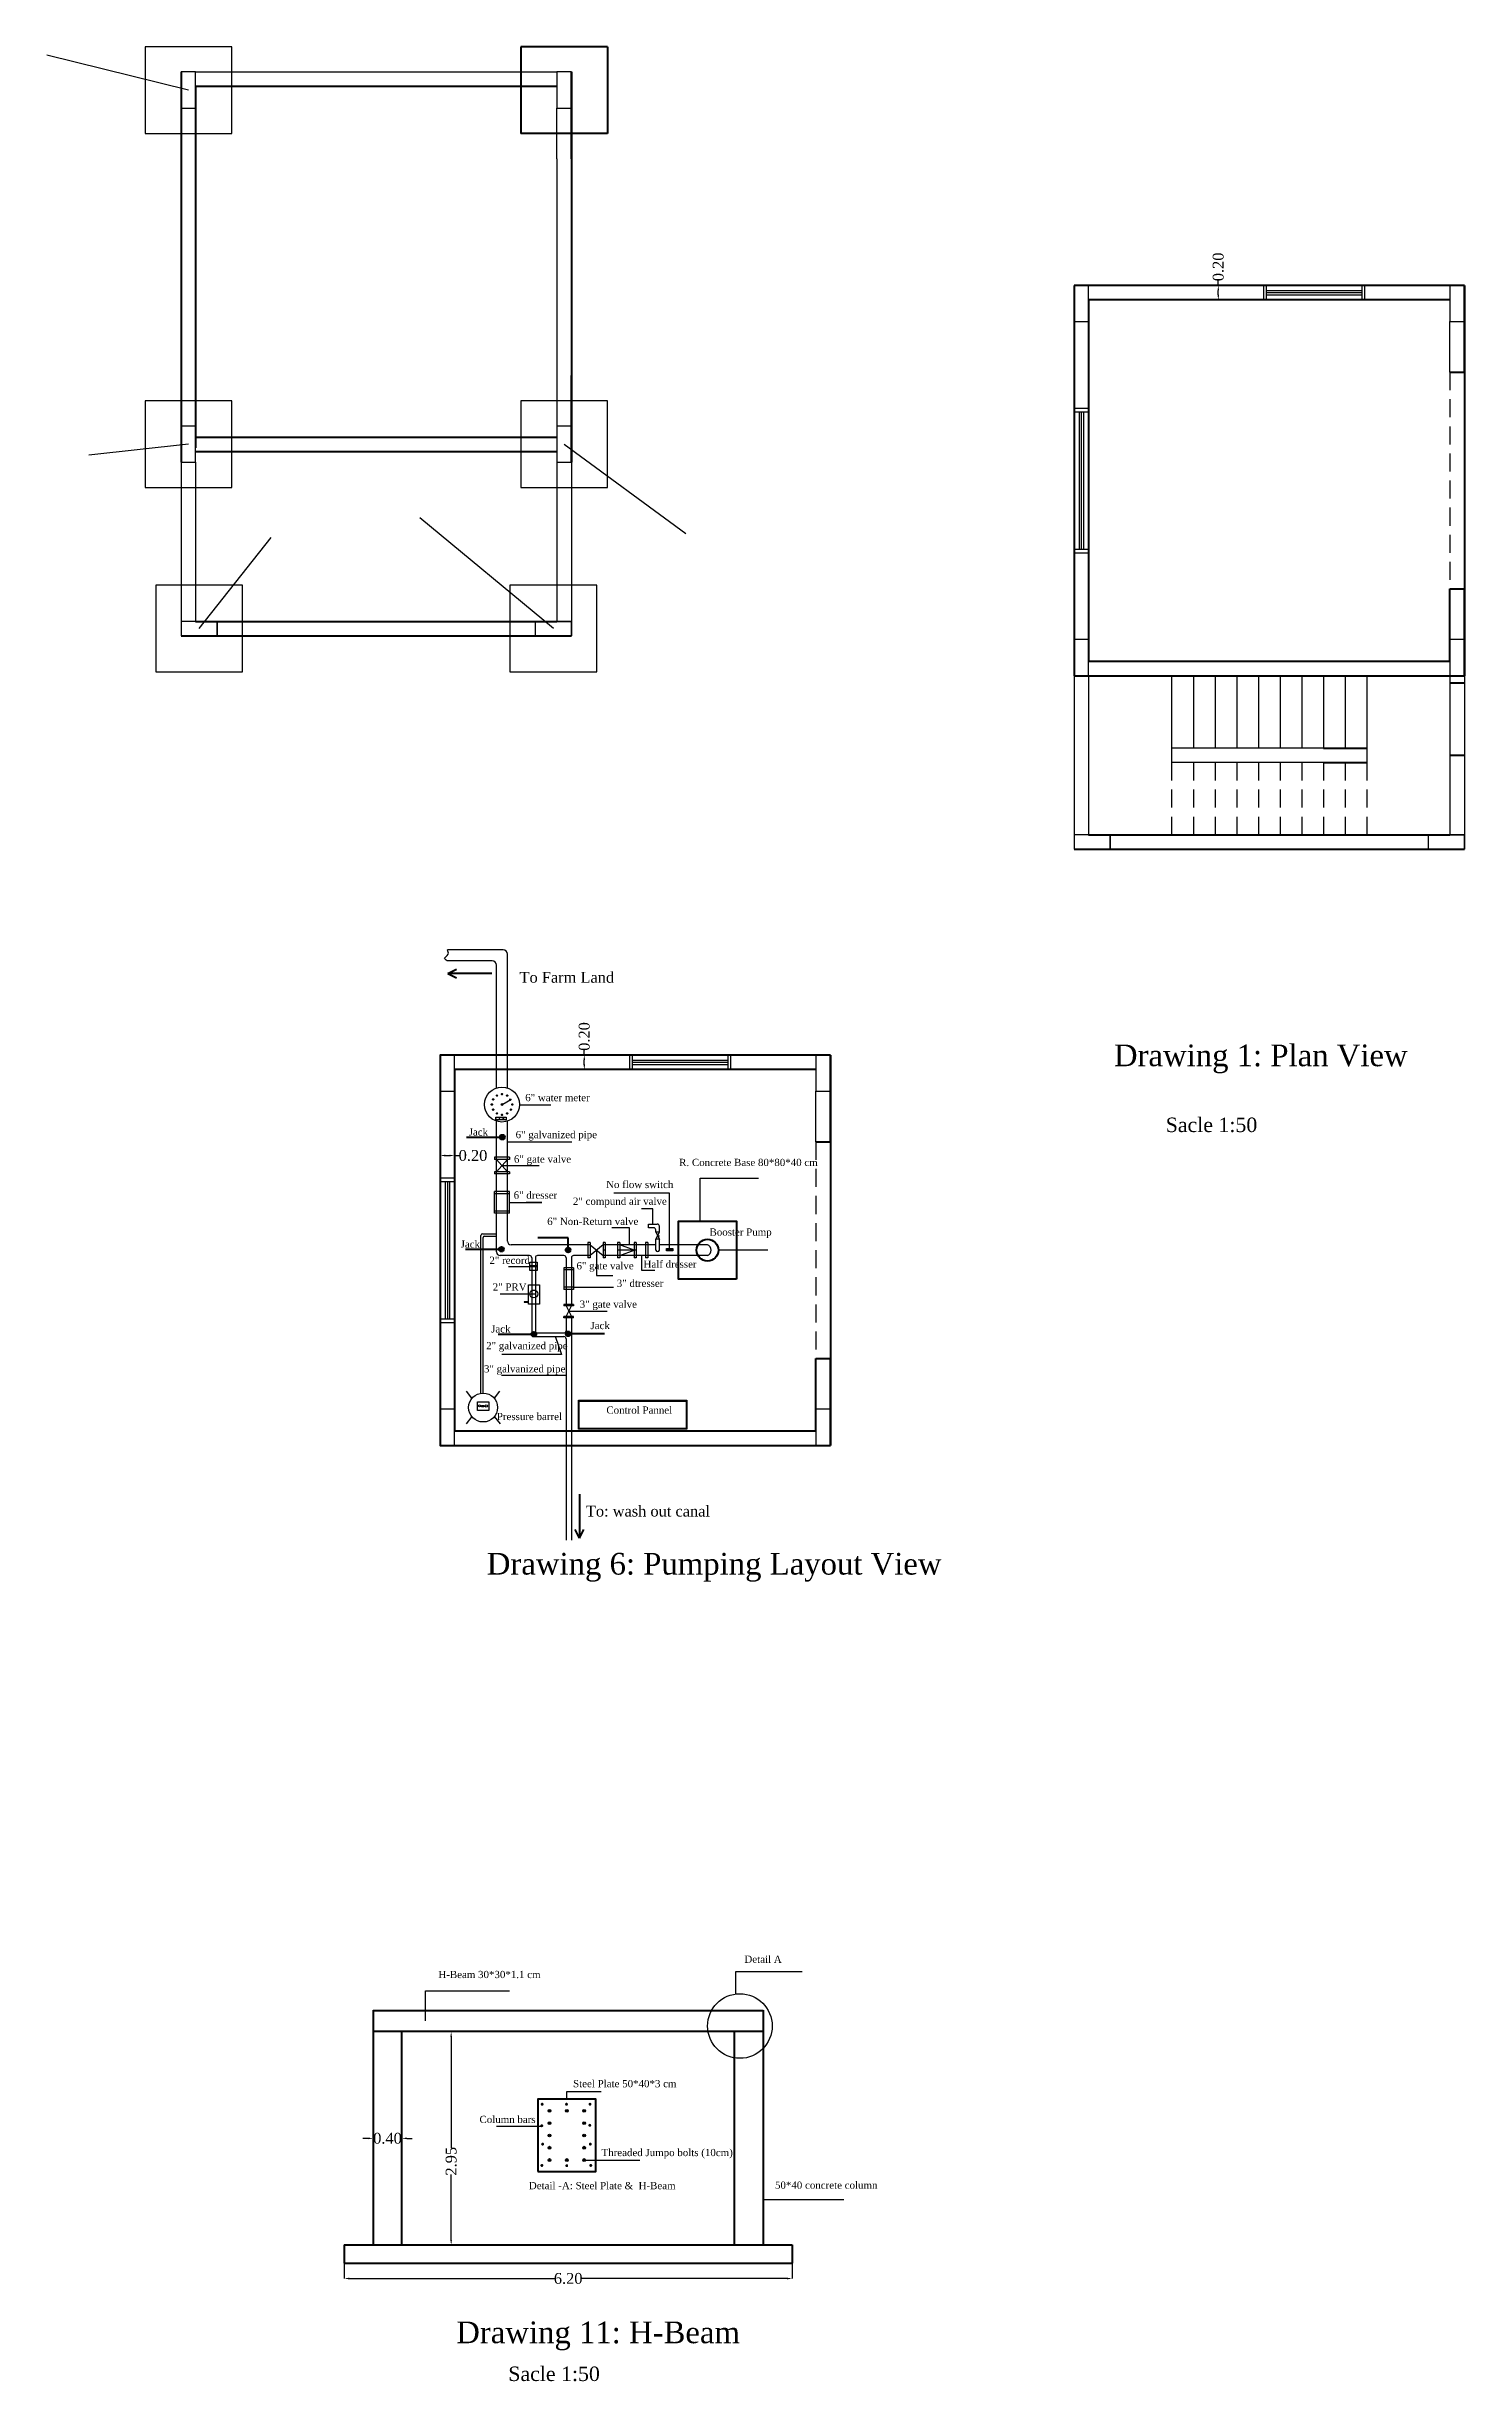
# Model space of a CAD drawing. Extents: x 159757.6 to 159806.1, y 183469.7 to 183536.
# Drawn here: x 159757.58 to 159777.19, y 183469.71 to 183502.01 of the extents above; entities that cross this region are included whole.
import ezdxf

# ---------------------------------------------------------------- set-up
doc = ezdxf.new("R2010")
doc.units = 0
doc.header["$MEASUREMENT"] = 0
doc.header["$PDSIZE"] = 2
doc.linetypes.add('HIDDEN', pattern=[0.375, 0.25, -0.125])
doc.layers.add('DIM6', color=180, linetype='Continuous')
doc.layers.add('WALL', color=7, linetype='Continuous')
doc.layers.add('LINE-NUSS', color=255, linetype='Continuous', lineweight=70)
doc.styles.add('ATT', font='TXT')
doc.styles.get("Standard").update_dxf_attribs({"font": 'times.ttf', "height": 0.15})
doc.styles.add('style13', font='times.ttf', dxfattribs={"height": 0.06})
doc.dimstyles.new('Copy of dss', dxfattribs={"dimtxt": 0.18, "dimasz": 0.07, "dimexe": 0.18, "dimexo": 0.0625, "dimgap": 0.09, "dimtad": 0, "dimtoh": 1, "dimrnd": 0.05, "dimzin": 0, "dimdsep": 46, "dimtxsty": 'ATT', "dimcen": 0.09, "dimse1": 1, "dimse2": 1, "dimclrd": 8, "dimclrt": 2, "dimadec": 0, "dimazin": 0, "dimtfac": 1, "dimtofl": 0, "dimtmove": 0, "dimatfit": 3, "dimfxl": 0.18, "dimtolj": 1, "dimtzin": 0, "dimarcsym": 0})

# ---------------------------------------------------------------- blocks, each defined once
blk = doc.blocks.new('*D158')
at = {"layer": 'DEFPOINTS', "color": 0, "linetype": 'Continuous', "transparency": 16777216}
for p in [(159762.092, 183473.073), (159762.492, 183473.073), (159762.492, 183473.073)]:
    blk.add_point(p, dxfattribs=at)
at = {"layer": 'DIM6', "color": 7, "linetype": 'Continuous', "lineweight": -2, "transparency": 16777216}
for p, q in [((159762.022, 183473.073), (159761.952, 183473.073)), ((159762.562, 183473.073), (159762.632, 183473.073))]:
    blk.add_line(p, q, dxfattribs=at)
at = {"layer": 'DIM6', "color": 0, "linetype": 'Continuous', "lineweight": -2, "transparency": 16777216}
for p, q in [((159762.092, 183473.075), (159762.092, 183473.075)), ((159762.492, 183473.075), (159762.492, 183473.075))]:
    blk.add_line(p, q, dxfattribs=at)
at = {"layer": 'DIM6', "color": 7, "linetype": 'Continuous', "transparency": 16777216}
for points in [[(159762.022, 183473.085), (159762.022, 183473.061), (159762.092, 183473.073)], [(159762.562, 183473.085), (159762.562, 183473.061), (159762.492, 183473.073)]]:
    blk.add_solid(points, dxfattribs=at)
at = {"layer": 'DIM6', "color": 7, "linetype": 'Continuous', "transparency": 16777216, "insert": (159762.292, 183473.073), "char_height": 0.15, "attachment_point": 5}
blk.add_mtext('\\A1;0.40', dxfattribs=at)
blk = doc.blocks.new('*D159')
at = {"layer": 'DEFPOINTS', "color": 0, "linetype": 'Continuous', "transparency": 16777216}
for p in [(159763.173, 183474.548), (159764.482, 183474.548), (159764.482, 183471.598)]:
    blk.add_point(p, dxfattribs=at)
at = {"layer": 'LINE-NUSS', "color": 0, "linetype": 'Continuous', "lineweight": -2, "transparency": 16777216}
for p, q in [((159764.48, 183474.548), (159763.171, 183474.548)), ((159764.48, 183471.598), (159763.171, 183471.598))]:
    blk.add_line(p, q, dxfattribs=at)
at = {"layer": 'LINE-NUSS', "color": 7, "linetype": 'Continuous', "lineweight": -2, "transparency": 16777216}
for p, q in [((159763.173, 183474.478), (159763.173, 183472.94)), ((159763.173, 183471.668), (159763.173, 183472.572))]:
    blk.add_line(p, q, dxfattribs=at)
at = {"layer": 'LINE-NUSS', "color": 7, "linetype": 'Continuous', "transparency": 16777216}
for points in [[(159763.161, 183474.478), (159763.184, 183474.478), (159763.173, 183474.548)], [(159763.161, 183471.668), (159763.184, 183471.668), (159763.173, 183471.598)]]:
    blk.add_solid(points, dxfattribs=at)
at = {"layer": 'LINE-NUSS', "color": 7, "linetype": 'Continuous', "transparency": 16777216, "insert": (159763.173, 183472.756), "char_height": 0.15, "attachment_point": 5, "rotation": 90}
blk.add_mtext('\\A1;2.95', dxfattribs=at)
blk = doc.blocks.new('*D160')
at = {"layer": 'DEFPOINTS', "color": 0, "linetype": 'Continuous', "transparency": 16777216}
for p in [(159761.692, 183471.348), (159767.892, 183471.348), (159767.892, 183471.134)]:
    blk.add_point(p, dxfattribs=at)
at = {"layer": 'DIM6', "color": 0, "linetype": 'Continuous', "lineweight": -2, "transparency": 16777216}
for p, q in [((159761.692, 183471.346), (159761.692, 183471.132)), ((159767.892, 183471.346), (159767.892, 183471.132))]:
    blk.add_line(p, q, dxfattribs=at)
at = {"layer": 'DIM6', "color": 7, "linetype": 'Continuous', "lineweight": -2, "transparency": 16777216}
for p, q in [((159761.762, 183471.134), (159764.607, 183471.134)), ((159767.822, 183471.134), (159764.977, 183471.134))]:
    blk.add_line(p, q, dxfattribs=at)
at = {"layer": 'DIM6', "color": 7, "linetype": 'Continuous', "transparency": 16777216}
for points in [[(159761.762, 183471.145), (159761.762, 183471.122), (159761.692, 183471.134)], [(159767.822, 183471.145), (159767.822, 183471.122), (159767.892, 183471.134)]]:
    blk.add_solid(points, dxfattribs=at)
at = {"layer": 'DIM6', "color": 7, "linetype": 'Continuous', "transparency": 16777216, "insert": (159764.792, 183471.134), "char_height": 0.15, "attachment_point": 5}
blk.add_mtext('\\A1;6.20', dxfattribs=at)
blk = doc.blocks.new('*D161')
at = {"layer": 'DEFPOINTS', "color": 0, "linetype": 'Continuous', "transparency": 16777216}
for p in [(159765.015, 183488.06), (159765.141, 183488.06), (159765.141, 183487.86)]:
    blk.add_point(p, dxfattribs=at)
at = {"layer": 'DIM6', "color": 0, "linetype": 'Continuous', "lineweight": -2, "transparency": 16777216}
for p, q in [((159765.139, 183488.06), (159765.014, 183488.06)), ((159765.139, 183487.86), (159765.014, 183487.86))]:
    blk.add_line(p, q, dxfattribs=at)
at = {"layer": 'DIM6', "color": 7, "linetype": 'Continuous', "lineweight": -2, "transparency": 16777216}
for p, q in [((159765.015, 183488.06), (159765.015, 183488.13)), ((159765.015, 183487.93), (159765.015, 183487.99))]:
    blk.add_line(p, q, dxfattribs=at)
at = {"layer": 'DIM6', "color": 7, "linetype": 'Continuous', "transparency": 16777216}
for points in [[(159765.003, 183487.99), (159765.027, 183487.99), (159765.015, 183488.06)], [(159765.003, 183487.93), (159765.027, 183487.93), (159765.015, 183487.86)]]:
    blk.add_solid(points, dxfattribs=at)
at = {"layer": 'DIM6', "color": 7, "linetype": 'Continuous', "transparency": 16777216, "insert": (159765.015, 183488.316), "char_height": 0.15, "attachment_point": 5, "rotation": 90}
blk.add_mtext('\\A1;0.20', dxfattribs=at)
blk = doc.blocks.new('*D162')
at = {"layer": 'DEFPOINTS', "color": 0, "linetype": 'Continuous', "transparency": 16777216}
for p in [(159763.02, 183486.715), (159763.22, 183486.715), (159763.22, 183486.669)]:
    blk.add_point(p, dxfattribs=at)
at = {"layer": 'DIM6', "color": 0, "linetype": 'Continuous', "lineweight": -2, "transparency": 16777216}
for p, q in [((159763.02, 183486.713), (159763.02, 183486.668)), ((159763.22, 183486.713), (159763.22, 183486.668))]:
    blk.add_line(p, q, dxfattribs=at)
at = {"layer": 'DIM6', "color": 7, "linetype": 'Continuous', "lineweight": -2, "transparency": 16777216}
for p, q in [((159763.09, 183486.669), (159763.15, 183486.669)), ((159763.22, 183486.669), (159763.29, 183486.669))]:
    blk.add_line(p, q, dxfattribs=at)
at = {"layer": 'DIM6', "color": 7, "linetype": 'Continuous', "transparency": 16777216}
for points in [[(159763.09, 183486.681), (159763.09, 183486.658), (159763.02, 183486.669)], [(159763.15, 183486.681), (159763.15, 183486.658), (159763.22, 183486.669)]]:
    blk.add_solid(points, dxfattribs=at)
at = {"layer": 'DIM6', "color": 7, "linetype": 'Continuous', "transparency": 16777216, "insert": (159763.475, 183486.669), "char_height": 0.15, "attachment_point": 5}
blk.add_mtext('\\A1;0.20', dxfattribs=at)
blk = doc.blocks.new('*D164')
at = {"layer": 'DEFPOINTS', "color": 0, "linetype": 'Continuous', "transparency": 16777216}
for p in [(159773.788, 183498.707), (159773.914, 183498.707), (159773.914, 183498.507)]:
    blk.add_point(p, dxfattribs=at)
at = {"layer": 'DIM6', "color": 0, "linetype": 'Continuous', "lineweight": -2, "transparency": 16777216}
for p, q in [((159773.912, 183498.707), (159773.787, 183498.707)), ((159773.912, 183498.507), (159773.787, 183498.507))]:
    blk.add_line(p, q, dxfattribs=at)
at = {"layer": 'DIM6', "color": 7, "linetype": 'Continuous', "lineweight": -2, "transparency": 16777216}
for p, q in [((159773.788, 183498.707), (159773.788, 183498.777)), ((159773.788, 183498.577), (159773.788, 183498.637))]:
    blk.add_line(p, q, dxfattribs=at)
at = {"layer": 'DIM6', "color": 7, "linetype": 'Continuous', "transparency": 16777216}
for points in [[(159773.777, 183498.637), (159773.8, 183498.637), (159773.788, 183498.707)], [(159773.777, 183498.577), (159773.8, 183498.577), (159773.788, 183498.507)]]:
    blk.add_solid(points, dxfattribs=at)
at = {"layer": 'DIM6', "color": 7, "linetype": 'Continuous', "transparency": 16777216, "insert": (159773.788, 183498.963), "char_height": 0.15, "attachment_point": 5, "rotation": 90}
blk.add_mtext('\\A1;0.20', dxfattribs=at)

msp = doc.modelspace()

# ---------------------------------------------------------------- hatches: boundary and pattern name
at = {"layer": 'DIM6', "linetype": 'Continuous', "lineweight": 50}
h = msp.add_hatch(color=7, dxfattribs=at)
edge = h.paths.add_edge_path()
edge.add_arc((159763.948, 183487.498), 0.005, 0, 360)
edge = h.paths.add_edge_path()
edge.add_arc((159763.807, 183487.498), 0.005, 0, 360)
edge = h.paths.add_edge_path()
edge.add_arc((159763.876, 183487.517), 0.005, 0, 360)
edge = h.paths.add_edge_path()
edge.add_arc((159764.019, 183487.375), 0.005, 0, 360)
edge = h.paths.add_edge_path()
edge.add_arc((159764, 183487.304), 0.005, 0, 360)
edge = h.paths.add_edge_path()
edge.add_arc((159763.948, 183487.252), 0.005, 0, 360)
edge = h.paths.add_edge_path()
edge.add_arc((159763.877, 183487.233), 0.005, 0, 360)
edge = h.paths.add_edge_path()
edge.add_arc((159763.755, 183487.304), 0.005, 0, 360)
edge = h.paths.add_edge_path()
edge.add_arc((159763.736, 183487.375), 0.005, 0, 360)
edge = h.paths.add_edge_path()
edge.add_arc((159763.755, 183487.446), 0.005, 0, 360)
edge = h.paths.add_edge_path()
edge.add_arc((159763.807, 183487.252), 0.005, 0, 360)
at = {"layer": 'DIM6', "linetype": 'Continuous'}
h = msp.add_hatch(color=7, dxfattribs=at)
edge = h.paths.add_edge_path()
edge.add_arc((159763.876, 183487.375), 0.0119, 0, 360)
at = {"layer": 'DIM6', "linetype": 'Continuous', "lineweight": 50}
h = msp.add_hatch(color=7, dxfattribs=at)
edge = h.paths.add_edge_path()
edge.add_arc((159763.881, 183486.924), 0.0334, 0, 360)
h = msp.add_hatch(color=7, dxfattribs=at)
edge = h.paths.add_edge_path()
edge.add_arc((159763.868, 183485.373), 0.0334, 0, 360)
h = msp.add_hatch(color=7, dxfattribs=at)
edge = h.paths.add_edge_path()
edge.add_arc((159764.791, 183485.362), 0.0334, 0, 360)
at = {"layer": 'DIM6', "linetype": 'Continuous'}
h = msp.add_hatch(dxfattribs=at)
h.set_pattern_fill('INSUL', scale=0.08, angle=90, style=0)
h.set_pattern_definition([(90, (-23719.5274, 23715.81763), (0.03, 2e-18), []), (90, (-23719.5174, 23715.81763), (0.03, 2e-18), [0.01, -0.01]), (90, (-23719.5074, 23715.81763), (0.03, 2e-18), [0.01, -0.01])])
h.paths.add_polyline_path([(159766.152, 183485.349), (159766.152, 183485.383), (159766.24, 183485.383), (159766.24, 183485.349)])
at = {"layer": 'DIM6', "linetype": 'Continuous', "lineweight": 50}
h = msp.add_hatch(color=7, dxfattribs=at)
edge = h.paths.add_edge_path()
edge.add_arc((159764.317, 183484.197), 0.0334, 0, 360)
h = msp.add_hatch(color=7, dxfattribs=at)
edge = h.paths.add_edge_path()
edge.add_arc((159764.793, 183484.202), 0.0334, 0, 360)

# ---------------------------------------------------------------- linework, layer by layer
at = {"layer": 'DIM6', "color": 7, "linetype": 'Continuous'}
for p, q in [((159759.537, 183501.409), (159757.576, 183501.89)), ((159759.637, 183501.659), (159764.637, 183501.659)), ((159764.637, 183500.459), (159764.637, 183501.159)), ((159764.637, 183500.459), (159764.637, 183496.759)), ((159774.417, 183498.507), (159774.417, 183498.707)), ((159774.457, 183498.507), (159774.457, 183498.707)), ((159774.457, 183498.637), (159775.777, 183498.637)), ((159774.457, 183498.607), (159775.777, 183498.607)), ((159775.777, 183498.507), (159775.777, 183498.707)), ((159775.817, 183498.507), (159775.817, 183498.707)), ((159774.457, 183498.577), (159775.777, 183498.577)), ((159776.993, 183497.507), (159776.993, 183498.207)), ((159771.793, 183497.007), (159771.993, 183497.007)), ((159771.793, 183496.957), (159771.993, 183496.957)), ((159771.863, 183496.957), (159771.863, 183495.057)), ((159771.893, 183496.957), (159771.893, 183495.057)), ((159771.923, 183496.957), (159771.923, 183495.057)), ((159759.537, 183496.509), (159758.157, 183496.357)), ((159764.737, 183496.509), (159766.422, 183495.273)), ((159759.437, 183496.259), (159759.437, 183493.859)), ((159759.637, 183496.259), (159759.637, 183494.059)), ((159764.637, 183496.259), (159764.637, 183494.059)), ((159764.837, 183496.259), (159764.837, 183493.859)), ((159764.587, 183493.959), (159762.741, 183495.493)), ((159759.687, 183493.959), (159760.68, 183495.219)), ((159771.793, 183495.057), (159771.993, 183495.057)), ((159771.793, 183495.007), (159771.993, 183495.007)), ((159759.637, 183494.059), (159759.437, 183494.059)), ((159759.937, 183494.059), (159759.937, 183493.859)), ((159764.337, 183494.059), (159764.337, 183493.859)), ((159764.637, 183494.059), (159764.837, 183494.059)), ((159771.793, 183493.307), (159771.793, 183490.907)), ((159771.993, 183493.307), (159771.993, 183491.107)), ((159773.143, 183493.307), (159773.143, 183492.307)), ((159773.443, 183493.307), (159773.443, 183492.307)), ((159773.743, 183493.307), (159773.743, 183492.307)), ((159774.043, 183493.307), (159774.043, 183492.307)), ((159774.343, 183493.307), (159774.343, 183492.307)), ((159774.643, 183493.307), (159774.643, 183492.307)), ((159774.943, 183493.307), (159774.943, 183492.307)), ((159775.243, 183493.307), (159775.243, 183492.307)), ((159775.543, 183493.307), (159775.543, 183492.307)), ((159775.843, 183493.307), (159775.843, 183492.307)), ((159776.993, 183493.307), (159776.993, 183491.107)), ((159777.193, 183493.307), (159777.193, 183490.907)), ((159773.143, 183492.307), (159773.143, 183492.107)), ((159775.243, 183492.307), (159773.143, 183492.307)), ((159775.843, 183492.307), (159775.843, 183492.107)), ((159775.243, 183492.107), (159773.143, 183492.107)), ((159771.993, 183491.107), (159771.793, 183491.107)), ((159772.293, 183491.107), (159772.293, 183490.907)), ((159776.693, 183491.107), (159776.693, 183490.907)), ((159776.993, 183491.107), (159777.193, 183491.107)), ((159763.741, 183489.363), (159763.116, 183489.363)), ((159763.891, 183489.513), (159763.122, 183489.513)), ((159763.801, 183487.605), (159763.801, 183489.303)), ((159763.951, 183487.605), (159763.951, 183489.453)), ((159765.644, 183487.86), (159765.644, 183488.06)), ((159765.684, 183487.86), (159765.684, 183488.06)), ((159765.684, 183487.99), (159767.004, 183487.99)), ((159765.684, 183487.96), (159767.004, 183487.96)), ((159767.004, 183487.86), (159767.004, 183488.06)), ((159767.044, 183487.86), (159767.044, 183488.06)), ((159765.684, 183487.93), (159767.004, 183487.93)), ((159763.887, 183487.379), (159763.999, 183487.446)), ((159763.999, 183487.446), (159763.976, 183487.446)), ((159763.999, 183487.446), (159763.988, 183487.425)), ((159764.118, 183487.372), (159764.554, 183487.372)), ((159768.22, 183486.86), (159768.22, 183487.56)), ((159763.791, 183487.161), (159763.791, 183487.2)), ((159763.791, 183487.2), (159763.936, 183487.2)), ((159763.936, 183487.161), (159763.791, 183487.161)), ((159763.801, 183485.335), (159763.801, 183487.145)), ((159763.836, 183487.2), (159763.836, 183487.161)), ((159763.886, 183487.2), (159763.886, 183487.161)), ((159763.936, 183487.2), (159763.936, 183487.161)), ((159763.951, 183485.485), (159763.951, 183487.145)), ((159763.771, 183486.646), (159763.771, 183486.616)), ((159763.981, 183486.646), (159763.771, 183486.646)), ((159764.841, 183486.856), (159763.947, 183486.856)), ((159763.981, 183486.646), (159763.981, 183486.616)), ((159763.02, 183486.36), (159763.22, 183486.36)), ((159763.981, 183486.616), (159763.771, 183486.616)), ((159763.981, 183486.446), (159763.771, 183486.446)), ((159763.771, 183486.446), (159763.771, 183486.416)), ((159763.981, 183486.416), (159763.771, 183486.416)), ((159763.951, 183486.446), (159763.801, 183486.616)), ((159763.801, 183486.446), (159763.951, 183486.616)), ((159763.876, 183486.531), (159764.389, 183486.531)), ((159763.981, 183486.446), (159763.981, 183486.416)), ((159766.619, 183485.76), (159766.619, 183486.358)), ((159766.619, 183486.358), (159767.428, 183486.358)), ((159763.02, 183486.31), (159763.22, 183486.31)), ((159763.09, 183486.31), (159763.09, 183484.41)), ((159763.12, 183486.31), (159763.12, 183484.41)), ((159763.15, 183486.31), (159763.15, 183484.41)), ((159763.981, 183486.17), (159763.771, 183486.17)), ((159763.771, 183485.87), (159763.771, 183486.17)), ((159763.981, 183486.14), (159763.771, 183486.14)), ((159763.981, 183485.87), (159763.981, 183486.17)), ((159763.981, 183486.02), (159764.428, 183486.02)), ((159764.428, 183486.02), (159764.21, 183486.02)), ((159766.196, 183486.15), (159765.424, 183486.15)), ((159766.196, 183485.383), (159766.196, 183486.15)), ((159763.981, 183485.9), (159763.771, 183485.9)), ((159763.981, 183485.87), (159763.771, 183485.87)), ((159765.964, 183485.932), (159765.808, 183485.932)), ((159765.904, 183485.67), (159765.904, 183485.72)), ((159765.904, 183485.72), (159766.025, 183485.72)), ((159765.964, 183485.72), (159765.964, 183485.932)), ((159766.055, 183485.61), (159766.055, 183485.69)), ((159763.585, 183483.381), (159763.585, 183485.565)), ((159763.605, 183485.585), (159763.801, 183485.585)), ((159763.615, 183483.383), (159763.615, 183485.535)), ((159763.635, 183485.555), (159763.801, 183485.555)), ((159765.096, 183485.435), (159764.001, 183485.435)), ((159765.066, 183485.465), (159765.066, 183485.255)), ((159765.096, 183485.465), (159765.066, 183485.465)), ((159765.096, 183485.465), (159765.096, 183485.255)), ((159765.096, 183485.435), (159765.275, 183485.285)), ((159765.275, 183485.435), (159765.096, 183485.285)), ((159765.185, 183485.36), (159765.185, 183485.008)), ((159765.305, 183485.465), (159765.275, 183485.465)), ((159765.275, 183485.465), (159765.275, 183485.255)), ((159766.005, 183485.435), (159765.275, 183485.435)), ((159765.305, 183485.36), (159765.275, 183485.36)), ((159765.305, 183485.465), (159765.305, 183485.255)), ((159765.64, 183485.669), (159765.394, 183485.669)), ((159765.505, 183485.465), (159765.475, 183485.465)), ((159765.475, 183485.465), (159765.475, 183485.255)), ((159765.735, 183485.36), (159765.475, 183485.36)), ((159765.505, 183485.465), (159765.505, 183485.255)), ((159765.705, 183485.36), (159765.505, 183485.435)), ((159765.505, 183485.285), (159765.705, 183485.36)), ((159765.64, 183485.435), (159765.64, 183485.669)), ((159765.705, 183485.465), (159765.705, 183485.255)), ((159765.735, 183485.465), (159765.705, 183485.465)), ((159765.735, 183485.465), (159765.735, 183485.255)), ((159765.864, 183485.465), (159765.864, 183485.255)), ((159765.894, 183485.465), (159765.864, 183485.465)), ((159765.894, 183485.465), (159765.894, 183485.255)), ((159765.975, 183485.67), (159765.904, 183485.67)), ((159766.005, 183485.61), (159766.005, 183485.64)), ((159766.055, 183485.61), (159766.005, 183485.61)), ((159766.005, 183485.61), (159766.055, 183485.51)), ((159766.005, 183485.51), (159766.055, 183485.61)), ((159766.005, 183485.36), (159766.005, 183485.51)), ((159766.055, 183485.51), (159766.005, 183485.51)), ((159766.055, 183485.51), (159766.005, 183485.51)), ((159766.03, 183485.56), (159766.055, 183485.56)), ((159766.055, 183485.56), (159766.055, 183485.56)), ((159766.055, 183485.36), (159766.055, 183485.51)), ((159766.72, 183485.435), (159766.055, 183485.435)), ((159766.869, 183485.365), (159767.554, 183485.365)), ((159764.258, 183485.285), (159763.851, 183485.285)), ((159764.263, 183485.13), (159763.968, 183485.13)), ((159764.263, 183485.08), (159764.263, 183485.196)), ((159764.263, 183485.196), (159764.363, 183485.196)), ((159764.263, 183485.146), (159764.363, 183485.146)), ((159764.363, 183485.13), (159764.263, 183485.13)), ((159764.363, 183485.08), (159764.263, 183485.08)), ((159764.288, 183485.255), (159764.288, 183484.195)), ((159764.338, 183485.255), (159764.338, 183484.245)), ((159764.363, 183485.196), (159764.363, 183485.08)), ((159764.733, 183485.285), (159764.368, 183485.285)), ((159764.733, 183485.117), (159764.733, 183484.817)), ((159764.868, 183485.117), (159764.733, 183485.117)), ((159764.868, 183485.087), (159764.733, 183485.087)), ((159764.763, 183485.255), (159764.763, 183484.588)), ((159764.838, 183485.255), (159764.838, 183484.588)), ((159765.096, 183485.285), (159764.868, 183485.285)), ((159764.868, 183485.117), (159764.868, 183484.817)), ((159765.096, 183485.255), (159765.066, 183485.255)), ((159766.72, 183485.285), (159765.275, 183485.285)), ((159765.305, 183485.255), (159765.275, 183485.255)), ((159765.505, 183485.255), (159765.475, 183485.255)), ((159765.735, 183485.255), (159765.705, 183485.255)), ((159765.805, 183485.285), (159765.805, 183485.082)), ((159765.805, 183485.082), (159765.989, 183485.082)), ((159765.894, 183485.255), (159765.864, 183485.255)), ((159764.338, 183484.75), (159763.853, 183484.75)), ((159764.868, 183484.847), (159764.733, 183484.847)), ((159764.868, 183484.817), (159764.733, 183484.817)), ((159764.868, 183484.847), (159765.419, 183484.847)), ((159765.185, 183485.008), (159765.411, 183485.008)), ((159763.02, 183484.41), (159763.22, 183484.41)), ((159764.868, 183484.608), (159764.733, 183484.608)), ((159764.733, 183484.608), (159764.733, 183484.588)), ((159764.868, 183484.588), (159764.733, 183484.588)), ((159764.868, 183484.442), (159764.733, 183484.442)), ((159764.733, 183484.422), (159764.733, 183484.442)), ((159764.868, 183484.422), (159764.733, 183484.422)), ((159764.763, 183484.588), (159764.838, 183484.442)), ((159764.763, 183484.442), (159764.838, 183484.588)), ((159764.763, 183484.442), (159764.763, 183484.245)), ((159764.801, 183484.515), (159765.332, 183484.515)), ((159764.838, 183484.442), (159764.838, 183481.35)), ((159764.868, 183484.608), (159764.868, 183484.588)), ((159764.868, 183484.422), (159764.868, 183484.442)), ((159763.02, 183484.36), (159763.22, 183484.36)), ((159764.318, 183484.165), (159764.733, 183484.165)), ((159764.368, 183484.215), (159764.733, 183484.215)), ((159764.612, 183484.17), (159764.702, 183483.918)), ((159764.763, 183484.135), (159764.763, 183481.35)), ((159764.702, 183483.918), (159763.876, 183483.918)), ((159764.763, 183483.626), (159763.869, 183483.626)), ((159763.457, 183483.311), (159763.384, 183483.409)), ((159763.772, 183483.311), (159763.845, 183483.409)), ((159763.461, 183483.057), (159763.379, 183482.959)), ((159763.768, 183483.057), (159763.85, 183482.959)), ((159767.111, 183475.071), (159767.111, 183475.381)), ((159767.111, 183475.381), (159768.031, 183475.381)), ((159762.819, 183474.698), (159762.819, 183475.112)), ((159762.819, 183475.112), (159763.981, 183475.112)), ((159762.092, 183474.848), (159767.492, 183474.848)), ((159762.092, 183474.838), (159767.492, 183474.838)), ((159767.492, 183474.558), (159762.092, 183474.558)), ((159767.492, 183474.548), (159762.092, 183474.548)), ((159764.774, 183473.613), (159764.774, 183473.722)), ((159764.774, 183473.722), (159765.247, 183473.722)), ((159764.427, 183473.237), (159763.8, 183473.237)), ((159765.014, 183472.773), (159765.782, 183472.773)), ((159767.486, 183472.226), (159768.607, 183472.226))]:
    msp.add_line(p, q, dxfattribs=at)
at = {"layer": 'DIM6', "color": 7, "linetype": 'HIDDEN'}
for p, q in [((159764.837, 183500.459), (159764.837, 183497.459)), ((159776.993, 183497.507), (159776.993, 183494.507)), ((159777.193, 183497.507), (159777.193, 183494.507)), ((159773.143, 183492.107), (159773.143, 183491.107)), ((159773.443, 183492.107), (159773.443, 183491.107)), ((159773.743, 183492.107), (159773.743, 183491.107)), ((159774.043, 183492.107), (159774.043, 183491.107)), ((159774.343, 183492.107), (159774.343, 183491.107)), ((159774.643, 183492.107), (159774.643, 183491.107)), ((159774.943, 183492.107), (159774.943, 183491.107)), ((159775.243, 183492.107), (159775.243, 183491.107)), ((159775.543, 183492.107), (159775.543, 183491.107)), ((159775.843, 183492.107), (159775.843, 183491.107)), ((159768.22, 183486.86), (159768.22, 183483.86)), ((159768.42, 183486.86), (159768.42, 183483.86))]:
    msp.add_line(p, q, dxfattribs=at)
at = {"layer": 'DIM6', "color": 7, "linetype": 'Continuous', "lineweight": 50}
for p, q in [((159763.125, 183489.188), (159763.245, 183489.248)), ((159763.735, 183489.188), (159763.125, 183489.188)), ((159763.125, 183489.188), (159763.245, 183489.128)), ((159763.876, 183486.92), (159763.385, 183486.92)), ((159763.864, 183485.368), (159763.373, 183485.368)), ((159764.794, 183485.533), (159764.373, 183485.533)), ((159764.794, 183485.364), (159764.794, 183485.533)), ((159764.313, 183484.193), (159763.821, 183484.193)), ((159764.805, 183484.207), (159765.294, 183484.207)), ((159764.948, 183481.986), (159764.948, 183481.376)), ((159764.948, 183481.376), (159764.888, 183481.496)), ((159764.948, 183481.376), (159765.008, 183481.496))]:
    msp.add_line(p, q, dxfattribs=at)
at = {"layer": 'DIM6', "color": 7, "linetype": 'Continuous'}
for points in [[(159758.937, 183500.809), (159760.137, 183500.809), (159760.137, 183502.009), (159758.937, 183502.009)], [(159764.137, 183500.809), (159765.337, 183500.809), (159765.337, 183502.009), (159764.137, 183502.009)], [(159759.437, 183501.159), (159759.637, 183501.159), (159759.637, 183501.659), (159759.437, 183501.659)], [(159764.637, 183501.159), (159764.837, 183501.159), (159764.837, 183501.659), (159764.637, 183501.659)], [(159771.793, 183498.207), (159771.993, 183498.207), (159771.993, 183498.707), (159771.793, 183498.707)], [(159776.993, 183498.207), (159777.193, 183498.207), (159777.193, 183498.707), (159776.993, 183498.707)], [(159758.937, 183495.909), (159760.137, 183495.909), (159760.137, 183497.109), (159758.937, 183497.109)], [(159764.137, 183495.909), (159765.337, 183495.909), (159765.337, 183497.109), (159764.137, 183497.109)], [(159759.437, 183496.259), (159759.637, 183496.259), (159759.637, 183496.759), (159759.437, 183496.759)], [(159764.637, 183496.259), (159764.837, 183496.259), (159764.837, 183496.759), (159764.637, 183496.759)], [(159759.087, 183493.359), (159760.287, 183493.359), (159760.287, 183494.559), (159759.087, 183494.559)], [(159763.987, 183493.359), (159765.187, 183493.359), (159765.187, 183494.559), (159763.987, 183494.559)], [(159759.437, 183493.859), (159759.937, 183493.859), (159759.937, 183494.059), (159759.437, 183494.059)], [(159764.337, 183493.859), (159764.837, 183493.859), (159764.837, 183494.059), (159764.337, 183494.059)], [(159764.337, 183493.859), (159764.837, 183493.859), (159764.837, 183493.859), (159764.337, 183493.859)], [(159771.793, 183493.307), (159771.993, 183493.307), (159771.993, 183493.807), (159771.793, 183493.807)], [(159776.993, 183493.307), (159777.193, 183493.307), (159777.193, 183493.807), (159776.993, 183493.807)], [(159771.793, 183490.907), (159772.293, 183490.907), (159772.293, 183491.107), (159771.793, 183491.107)], [(159776.693, 183490.907), (159777.193, 183490.907), (159777.193, 183491.107), (159776.693, 183491.107)], [(159776.693, 183490.907), (159777.193, 183490.907), (159777.193, 183490.907), (159776.693, 183490.907)], [(159763.02, 183487.56), (159763.22, 183487.56), (159763.22, 183488.06), (159763.02, 183488.06)], [(159768.22, 183487.56), (159768.42, 183487.56), (159768.42, 183488.06), (159768.22, 183488.06)], [(159766.152, 183485.349), (159766.152, 183485.383), (159766.24, 183485.383), (159766.24, 183485.349)], [(159764.393, 183484.611), (159764.241, 183484.611), (159764.241, 183484.88), (159764.393, 183484.88)], [(159764.241, 183484.645), (159764.182, 183484.645), (159764.182, 183484.639), (159764.241, 183484.639)], [(159763.02, 183482.66), (159763.22, 183482.66), (159763.22, 183483.16), (159763.02, 183483.16)], [(159763.693, 183483.142), (159763.537, 183483.142), (159763.537, 183483.261), (159763.693, 183483.261)], [(159763.625, 183483.194), (159763.594, 183483.194), (159763.594, 183483.213), (159763.625, 183483.213)], [(159766.435, 183482.883), (159764.935, 183482.883), (159764.935, 183483.283), (159766.435, 183483.283)], [(159766.425, 183482.893), (159764.945, 183482.893), (159764.945, 183483.273), (159766.425, 183483.273)], [(159768.22, 183482.66), (159768.42, 183482.66), (159768.42, 183483.16), (159768.22, 183483.16)]]:
    msp.add_lwpolyline(points, close=True, dxfattribs=at)
for centre, radius in [((159763.876, 183487.375), 0.242), ((159763.876, 183487.375), 0.0119), ((159764.315, 183484.754), 0.0549), ((159763.615, 183483.183), 0.2), ((159763.566, 183483.206), 0.0126), ((159763.659, 183483.205), 0.0149), ((159767.168, 183474.627), 0.447), ((159764.534, 183473.453), 0.02), ((159764.534, 183473.453), 0.02), ((159764.774, 183473.453), 0.02), ((159765.014, 183473.453), 0.02), ((159764.534, 183473.283), 0.02), ((159764.534, 183473.113), 0.02), ((159765.014, 183473.283), 0.02), ((159765.014, 183473.113), 0.02), ((159764.534, 183472.943), 0.02), ((159764.534, 183472.773), 0.02), ((159764.534, 183472.773), 0.02), ((159764.774, 183472.773), 0.02), ((159765.014, 183472.943), 0.02), ((159765.014, 183472.773), 0.02)]:
    msp.add_circle(centre, radius, dxfattribs=at)
at = {"layer": 'DIM6', "color": 7, "linetype": 'Continuous', "lineweight": 50}
for centre, radius in [((159763.736, 183487.375), 0.005), ((159763.755, 183487.446), 0.005), ((159763.755, 183487.304), 0.005), ((159763.807, 183487.498), 0.005), ((159763.876, 183487.517), 0.005), ((159763.948, 183487.498), 0.005), ((159764, 183487.304), 0.005), ((159764.019, 183487.375), 0.005), ((159763.807, 183487.252), 0.005), ((159763.877, 183487.233), 0.005), ((159763.948, 183487.252), 0.005), ((159763.881, 183486.924), 0.0334), ((159763.868, 183485.373), 0.0334), ((159764.791, 183485.362), 0.0334), ((159764.317, 183484.197), 0.0334), ((159764.793, 183484.202), 0.0334)]:
    msp.add_circle(centre, radius, dxfattribs=at)
at = {"layer": 'DIM6', "color": 7, "linetype": 'Continuous'}
for centre, radius, start, end in [((159763.741, 183489.303), 0.06, 360, 90), ((159763.891, 183489.453), 0.06, 0, 90), ((159766.025, 183485.69), 0.03, 0, 90), ((159763.605, 183485.565), 0.02, 90, 180), ((159763.635, 183485.535), 0.02, 90, 180), ((159764.001, 183485.485), 0.05, 180, 270), ((159765.975, 183485.64), 0.03, 0, 90), ((159766.03, 183485.367), 0.0259, 195.0718, 344.9282), ((159766.69, 183485.36), 0.0806, 291.4316, 68.5684), ((159763.851, 183485.335), 0.05, 180, 270), ((159764.258, 183485.255), 0.03, 0, 90), ((159764.368, 183485.255), 0.03, 90, 180), ((159764.733, 183485.255), 0.03, 0, 90), ((159764.868, 183485.255), 0.03, 90, 180), ((159764.318, 183484.195), 0.03, 180, 270), ((159764.368, 183484.245), 0.03, 180, 270), ((159764.733, 183484.245), 0.03, 270, 0), ((159764.733, 183484.135), 0.03, 0, 90)]:
    msp.add_arc(centre, radius, start, end, dxfattribs=at)
msp.add_spline([(159763.116, 183489.363), (159763.082, 183489.398), (159763.131, 183489.454), (159763.122, 183489.513)], degree=3, dxfattribs=at)
for p in [(159763.734, 183487.375), (159763.736, 183487.375), (159763.753, 183487.446), (159763.753, 183487.304), (159763.755, 183487.446), (159763.755, 183487.304), (159763.805, 183487.498), (159763.807, 183487.498), (159763.876, 183487.517), (159763.947, 183487.498), (159763.948, 183487.498), (159763.999, 183487.446), (159763.999, 183487.304), (159764, 183487.304), (159764.018, 183487.375), (159764.019, 183487.375), (159763.805, 183487.252), (159763.807, 183487.252), (159763.876, 183487.233), (159763.877, 183487.233), (159763.947, 183487.252), (159763.948, 183487.252), (159764.534, 183473.453), (159764.774, 183473.453), (159765.014, 183473.453), (159764.534, 183473.283), (159764.534, 183473.113), (159765.014, 183473.283), (159765.014, 183473.113), (159765.014, 183473.113), (159764.534, 183472.943), (159764.534, 183472.773), (159764.774, 183472.773), (159765.014, 183472.943), (159765.014, 183472.943), (159765.014, 183472.773)]:
    msp.add_point(p, dxfattribs=at)
at = {"layer": 'LINE-NUSS', "color": 7, "linetype": 'Continuous'}
for p, q in [((159765.337, 183502.009), (159764.137, 183502.009)), ((159764.137, 183502.009), (159764.137, 183500.809)), ((159765.337, 183502.009), (159765.337, 183500.809)), ((159759.437, 183501.659), (159759.437, 183496.259)), ((159764.837, 183501.659), (159764.837, 183496.259)), ((159764.637, 183501.459), (159759.637, 183501.459)), ((159759.637, 183501.459), (159759.637, 183496.459)), ((159765.337, 183500.809), (159764.137, 183500.809)), ((159777.193, 183498.707), (159771.793, 183498.707)), ((159771.793, 183498.707), (159771.793, 183493.307)), ((159777.193, 183498.707), (159777.193, 183493.307)), ((159776.993, 183498.507), (159771.993, 183498.507)), ((159771.993, 183498.507), (159771.993, 183493.507)), ((159776.993, 183497.507), (159777.193, 183497.507)), ((159759.637, 183496.609), (159764.637, 183496.609)), ((159759.637, 183496.409), (159764.637, 183496.409)), ((159776.993, 183494.507), (159777.193, 183494.507)), ((159759.437, 183493.859), (159764.837, 183493.859)), ((159759.637, 183494.059), (159764.637, 183494.059)), ((159771.993, 183493.507), (159776.993, 183493.507)), ((159771.793, 183493.307), (159777.193, 183493.307)), ((159776.993, 183493.207), (159777.193, 183493.207)), ((159775.243, 183492.307), (159775.843, 183492.307)), ((159776.993, 183492.207), (159777.193, 183492.207)), ((159775.243, 183492.107), (159775.843, 183492.107)), ((159771.793, 183490.907), (159777.193, 183490.907)), ((159771.993, 183491.107), (159776.993, 183491.107)), ((159768.42, 183488.06), (159768.42, 183482.66)), ((159768.22, 183487.86), (159763.22, 183487.86)), ((159763.22, 183487.86), (159763.22, 183482.86)), ((159768.22, 183486.86), (159768.42, 183486.86)), ((159768.22, 183483.86), (159768.42, 183483.86)), ((159763.22, 183482.86), (159768.22, 183482.86)), ((159762.092, 183474.848), (159762.092, 183474.548)), ((159767.492, 183474.848), (159767.492, 183471.598)), ((159762.092, 183474.548), (159762.092, 183471.598)), ((159762.492, 183471.598), (159762.492, 183474.548)), ((159767.092, 183471.598), (159767.092, 183474.548)), ((159761.692, 183471.598), (159767.892, 183471.598)), ((159761.692, 183471.598), (159761.692, 183471.348)), ((159762.092, 183471.598), (159762.492, 183471.598)), ((159762.092, 183471.598), (159764.792, 183471.598)), ((159767.892, 183471.598), (159767.892, 183471.348)), ((159761.692, 183471.348), (159767.892, 183471.348))]:
    msp.add_line(p, q, dxfattribs=at)
for points in [[(159764.837, 183500.459), (159764.837, 183501.659)], [(159777.193, 183497.507), (159777.193, 183498.707)], [(159764.837, 183496.259), (159764.837, 183497.459)], [(159776.993, 183493.507), (159776.993, 183494.507)], [(159777.193, 183493.307), (159777.193, 183494.507)], [(159768.42, 183488.06), (159763.02, 183488.06), (159763.02, 183482.66), (159768.42, 183482.66)], [(159768.42, 183486.86), (159768.42, 183488.06)], [(159768.22, 183482.86), (159768.22, 183483.86)], [(159768.42, 183482.66), (159768.42, 183483.86)]]:
    msp.add_lwpolyline(points, dxfattribs=at)
for points in [[(159767.12, 183484.96), (159766.32, 183484.96), (159766.32, 183485.76), (159767.12, 183485.76)], [(159764.374, 183472.613), (159765.174, 183472.613), (159765.174, 183473.613), (159764.374, 183473.613)]]:
    msp.add_lwpolyline(points, close=True, dxfattribs=at)
msp.add_circle((159766.72, 183485.36), 0.15, dxfattribs=at)
at = {"layer": 'WALL', "color": 0, "ltscale": 0.13, "const_width": 0.02}
for points in [[(159764.422, 183473.545, 1), (159764.442, 183473.545, 1)], [(159764.759, 183473.545, 1), (159764.779, 183473.545, 1)], [(159765.084, 183473.545, 1), (159765.104, 183473.545, 1)], [(159764.417, 183473.247, 1), (159764.437, 183473.247, 1)], [(159765.081, 183473.254, 1), (159765.101, 183473.254, 1)], [(159764.428, 183472.993, 1), (159764.448, 183472.993, 1)], [(159765.088, 183472.993, 1), (159765.108, 183472.993, 1)], [(159764.418, 183472.698, 1), (159764.438, 183472.698, 1)], [(159764.762, 183472.695, 1), (159764.782, 183472.695, 1)], [(159765.095, 183472.698, 1), (159765.115, 183472.698, 1)]]:
    msp.add_lwpolyline(points, format="xyb", close=True, dxfattribs=at)

# ---------------------------------------------------------------- texts
at = {"layer": 'DIM6', "color": 7, "linetype": 'Continuous', "style": 'style13'}
for s, height, p in [('To Farm Land ', 0.15, (159764.119, 183489.06)), ('6" water meter', 0.1, (159764.198, 183487.421)), ('Jack', 0.1, (159763.415, 183486.945)), ('5', 0.03, (159763.801, 183487.164)), ('3', 0.03, (159763.847, 183487.17)), ('0', 0.03, (159763.897, 183487.168)), ('6" galvanized pipe', 0.1, (159764.065, 183486.909)), ('Sacle 1:50', 0.2, (159773.061, 183486.994)), ('6" gate valve', 0.1, (159764.042, 183486.57)), ('No flow switch', 0.1, (159765.317, 183486.219)), ('R. Concrete Base 80*80*40 cm', 0.1, (159766.328, 183486.524)), ('6" dresser', 0.1, (159764.038, 183486.072)), ('2" compund air valve', 0.1, (159764.858, 183485.987)), ('6" Non-Return valve', 0.1, (159764.502, 183485.709)), ('Jack', 0.1, (159763.304, 183485.394)), ('Booster Pump', 0.1, (159766.748, 183485.561)), ('2" record', 0.1, (159763.702, 183485.17)), ('6" gate valve', 0.1, (159764.907, 183485.095)), ('Half dresser', 0.1, (159765.835, 183485.117)), ('2" PRV', 0.1, (159763.748, 183484.801)), ('3" dtresser', 0.1, (159765.465, 183484.852)), ('3" gate valve', 0.1, (159764.952, 183484.563)), ('2" galvanized pipe', 0.1, (159763.657, 183483.989)), ('Jack', 0.1, (159763.726, 183484.221)), ('Jack', 0.1, (159765.101, 183484.268)), ('3" galvanized pipe', 0.1, (159763.627, 183483.669)), ('Pressure barrel', 0.1, (159763.805, 183483.009)), ('Control Pannel', 0.1, (159765.321, 183483.098)), ('To: wash out canal', 0.15, (159765.037, 183481.675)), ('H-Beam 30*30*1.1 cm', 0.1, (159762.996, 183475.29)), ('Detail A', 0.1, (159767.231, 183475.501)), ('Steel Plate 50*40*3 cm', 0.1, (159764.86, 183473.78)), ('Column bars', 0.1, (159763.565, 183473.285)), ('Threaded Jumpo bolts (10cm)', 0.1, (159765.254, 183472.827)), ('Detail -A: Steel Plate &  H-Beam ', 0.1, (159764.248, 183472.369)), ('50*40 concrete column', 0.1, (159767.654, 183472.376)), ('Sacle 1:50', 0.2, (159763.964, 183469.716))]:
    msp.add_text(s, height=height, dxfattribs=at).set_placement(p)
at = {"layer": 'DIM6', "color": 7, "linetype": 'Continuous'}
for s, p in [('Drawing 1: Plan View', (159772.344, 183487.905)), ('Drawing 6: Pumping Layout View', (159763.666, 183480.872)), ('Drawing 11: H-Beam', (159763.243, 183470.239))]:
    msp.add_text(s, height=0.3, dxfattribs=at).set_placement(p)

# ---------------------------------------------------------------- dimensions: what is measured, and where the dimension line sits
for p1, p2, distance, picture, middle in [((159773.914, 183498.507), (159773.914, 183498.707), 0.126, '*D164', (159773.788, 183498.963)), ((159765.141, 183487.86), (159765.141, 183488.06), 0.126, '*D161', (159765.015, 183488.316)), ((159763.02, 183486.715), (159763.22, 183486.715), -0.046, '*D162', (159763.475, 183486.669)), ((159761.692, 183471.348), (159767.892, 183471.348), -0.214, '*D160', (159764.792, 183471.134))]:
    dim = msp.add_aligned_dim(p1=p1, p2=p2, distance=distance, dimstyle='Copy of dss', override={"dimtxt": 0.05, "dimexe": 0.0015, "dimexo": 0.002, "dimgap": 0, "dimtoh": 0, "dimtxsty": 'Standard', "dimse1": 0, "dimse2": 0, "dimclrd": 7, "dimclrt": 7, "dimfxl": 0}, dxfattribs=at)
    dim.commit()
    dim.dimension.update_dxf_attribs({"geometry": picture, "text_midpoint": middle})
dim = msp.add_linear_dim(base=(159762.492, 183473.073), p1=(159762.092, 183473.073), p2=(159762.492, 183473.073), dimstyle='Copy of dss', override={"dimtxt": 0.05, "dimexe": 0.0015, "dimexo": 0.002, "dimgap": 0, "dimtoh": 0, "dimtxsty": 'Standard', "dimse1": 0, "dimse2": 0, "dimclrd": 7, "dimclrt": 7, "dimfxl": 0}, dxfattribs=at)
dim.commit()
dim.dimension.update_dxf_attribs({"geometry": '*D158', "text_midpoint": (159762.292, 183473.073)})
at = {"layer": 'LINE-NUSS', "color": 7, "linetype": 'Continuous'}
dim = msp.add_linear_dim(base=(159763.173, 183474.548), p1=(159764.482, 183471.598), p2=(159764.482, 183474.548), angle=90, dimstyle='Copy of dss', override={"dimtxt": 0.05, "dimexe": 0.0015, "dimexo": 0.002, "dimgap": 0, "dimtoh": 0, "dimtxsty": 'Standard', "dimse1": 0, "dimse2": 0, "dimclrd": 7, "dimclrt": 7, "dimfxl": 0}, dxfattribs=at)
dim.commit()
dim.dimension.update_dxf_attribs({"geometry": '*D159', "text_midpoint": (159763.173, 183472.756), "dimtype": 160})

doc.saveas('drawing.dxf')
